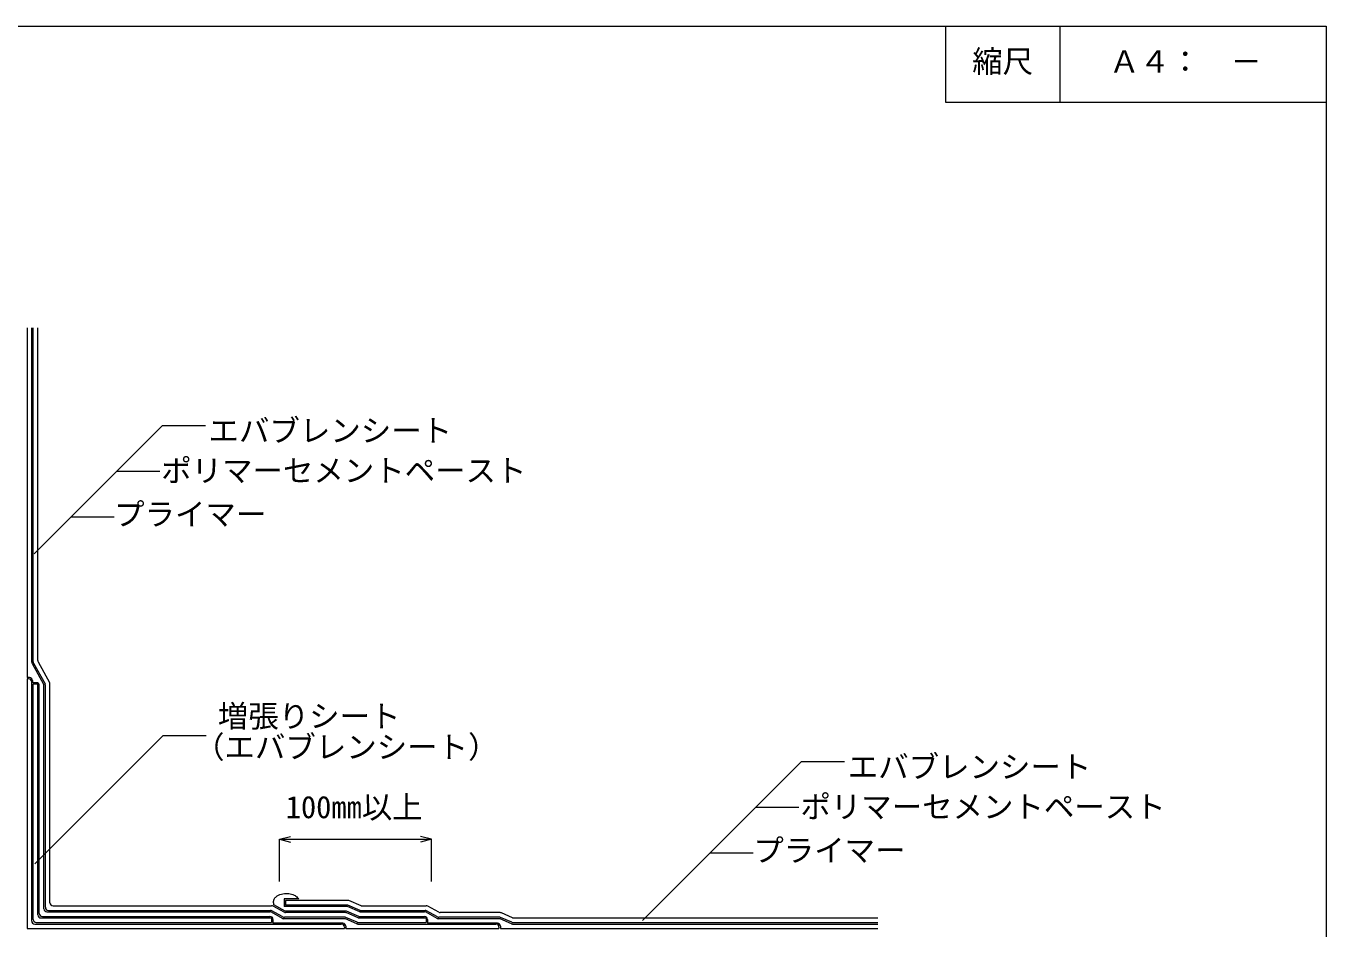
# Model space of a CAD drawing. Units: millimetres on the paper, with parts at other scales. Extents: x -135 to 135, y -94 to 92.
# Drawn here: x -35.9 to 135, y -26.7 to 92 of the extents above; entities that cross this region are included whole.
import ezdxf
from ezdxf.enums import TextEntityAlignment as Align

# ---------------------------------------------------------------- set-up
doc = ezdxf.new("R2010")
doc.units = ezdxf.units.MM
for name, color, linetype, lineweight in [('1-3_断熱材', 33, 'Continuous', 18), ('1-4_リベットルーフ', 3, 'Continuous', 9), ('1-A_元図・躯体', 7, 'Continuous', 9), ('E-A', 7, 'Continuous', 9), ('E-E', 7, 'Continuous', 9), ('F-F', 7, 'Continuous', 9)]:
    doc.layers.add(name, color=color, linetype=linetype, lineweight=lineweight)
doc.styles.add('ＭＳ ゴシック', font='')
doc.styles.get('ＭＳ ゴシック').set_extended_font_data('MS Gothic')

msp = doc.modelspace()

# ---------------------------------------------------------------- linework, layer by layer
at = {"layer": '1-3_断熱材'}
for p, q in [((-35.715, 52.329), (-35.715, 6.396)), ((-35.115, 8.414), (-35.115, 52.329)), ((-35.065, 8.22), (-33.565, 5.511)), ((-35.415, 6.396), (-35.715, 6.396)), ((-35.515, 6.196), (-35.715, 6.196)), ((-35.715, 6.196), (-35.715, -26.609)), ((-35.115, -25.609), (-35.115, 5.796)), ((-35.015, 5.996), (-35.015, 5.697)), ((-34.515, 5.697), (-35.015, 5.697)), ((-34.115, -24.609), (-34.115, 5.297)), ((-33.515, -24.009), (-33.515, 5.317)), ((-1.802, -24.309), (-3.292, -23.484)), ((-1.95, -22.709), (-1.95, -23.709)), ((-0.006, -22.709), (-1.95, -22.709)), ((6.386, -23.709), (-1.95, -23.709)), ((8.013, -24.409), (6.386, -23.709)), ((-33.715, -25.009), (-3.808, -25.009)), ((-33.115, -24.409), (-3.789, -24.409)), ((-2.15, -25.259), (-3.595, -24.459)), ((-3.408, -25.409), (-3.408, -25.909)), ((5.974, -25.309), (-1.957, -25.309)), ((6.263, -24.309), (-1.802, -24.309)), ((7.608, -25.976), (6.132, -25.341)), ((7.89, -25.009), (6.263, -24.309)), ((7.89, -25.009), (16.513, -25.009)), ((8.013, -24.409), (16.532, -24.409)), ((18.171, -25.259), (16.726, -24.459)), ((16.913, -25.409), (16.913, -25.909)), ((26.296, -25.309), (18.365, -25.309)), ((27.929, -25.976), (26.454, -25.341)), ((-35.715, -26.609), (5.976, -26.609)), ((-34.715, -26.009), (5.576, -26.009)), ((5.776, -25.909), (-3.408, -25.909)), ((5.976, -26.409), (5.976, -26.609)), ((6.176, -26.309), (6.176, -26.609)), ((6.176, -26.609), (26.297, -26.609)), ((7.766, -26.009), (25.897, -26.009)), ((26.097, -25.909), (16.913, -25.909)), ((26.297, -26.409), (26.297, -26.609)), ((26.497, -26.309), (26.497, -26.609)), ((26.497, -26.609), (76.113, -26.609)), ((28.088, -26.009), (76.113, -26.009))]:
    msp.add_line(p, q, dxfattribs=at)
msp.add_lwpolyline([(-3.292, -23.484), (-3.299, -23.413), (-3.31, -23.29), (-3.316, -23.17), (-3.315, -23.051), (-3.303, -22.936), (-3.277, -22.824), (-3.255, -22.762), (-3.236, -22.719), (-3.196, -22.649), (-3.149, -22.581), (-3.096, -22.517), (-3.038, -22.456), (-2.976, -22.4), (-2.939, -22.369), (-2.844, -22.301), (-2.671, -22.204), (-2.487, -22.13), (-2.293, -22.076), (-2.094, -22.038), (-1.89, -22.014), (-1.77, -22.005), (-1.664, -22), (-1.482, -21.998), (-1.301, -22.007), (-1.124, -22.029), (-0.953, -22.065), (-0.789, -22.119), (-0.698, -22.159), (-0.626, -22.196), (-0.507, -22.27), (-0.393, -22.354), (-0.283, -22.446), (-0.175, -22.544), (-0.069, -22.645), (-0.008, -22.704)], dxfattribs=at)
for centre, start, end in [((-34.715, 8.414), 180, 208.97209), ((-35.515, 5.796), 0, 90), ((-35.515, 5.796), 0, 90), ((-35.415, 5.996), 0, 90), ((-35.415, 5.996), 0, 90), ((-34.515, 5.297), 0, 90), ((-34.515, 5.297), 4.11964, 90), ((-34.515, 5.297), 0, 4.11964), ((-33.915, 5.317), 0, 28.97209), ((-33.915, 5.317), 0, 28.97209), ((-34.715, -25.609), 180, 270), ((-33.715, -24.609), 180, 270), ((-33.115, -24.009), 180, 270), ((-3.808, -25.409), 0, 90), ((-3.789, -24.809), 61.02791, 90), ((-1.957, -24.909), 241.02791, 270), ((5.974, -25.709), 66.72316, 90), ((16.513, -25.409), 0, 90), ((16.532, -24.809), 61.02791, 90), ((18.365, -24.909), 241.02791, 270), ((26.296, -25.709), 66.72316, 90), ((5.576, -26.409), 0, 90), ((5.776, -26.309), 0, 90), ((7.766, -25.609), 246.72316, 270), ((25.897, -26.409), 0, 90), ((26.097, -26.309), 0, 90), ((28.088, -25.609), 246.72316, 270)]:
    msp.add_arc(centre, 0.4, start, end, dxfattribs=at)
at = {"layer": '1-4_リベットルーフ'}
for p, q in [((-34.915, 8.465), (-34.915, 52.329)), ((-34.315, 8.62), (-34.315, 52.329)), ((-34.865, 8.271), (-33.365, 5.562)), ((-34.265, 8.426), (-32.765, 5.717)), ((-34.315, 5.497), (-34.915, 5.497)), ((-34.915, -25.409), (-34.915, 5.497)), ((-34.315, -24.809), (-34.315, 5.497)), ((-33.315, -23.809), (-33.315, 5.369)), ((-32.715, -23.209), (-32.715, 5.524)), ((-32.315, -23.609), (-3.582, -23.609)), ((-1.944, -24.459), (-3.388, -23.659)), ((-1.75, -22.909), (-1.75, -23.509)), ((6.551, -22.909), (-1.75, -22.909)), ((6.427, -23.509), (-1.75, -23.509)), ((8.055, -24.209), (6.427, -23.509)), ((8.178, -23.609), (6.551, -22.909)), ((8.178, -23.609), (16.739, -23.609)), ((18.377, -24.459), (16.933, -23.659)), ((-33.915, -25.209), (-3.608, -25.209)), ((-32.915, -24.209), (-3.737, -24.209)), ((-3.608, -25.209), (-3.608, -25.809)), ((-2.099, -25.059), (-3.543, -24.259)), ((6.016, -25.109), (-1.905, -25.109)), ((6.139, -24.509), (-1.75, -24.509)), ((7.649, -25.776), (6.174, -25.141)), ((7.773, -25.176), (6.297, -24.541)), ((7.931, -25.209), (16.713, -25.209)), ((8.055, -24.209), (16.584, -24.209)), ((16.713, -25.209), (16.713, -25.809)), ((18.222, -25.059), (16.778, -24.259)), ((26.337, -25.109), (18.416, -25.109)), ((26.46, -24.509), (18.571, -24.509)), ((27.971, -25.776), (26.495, -25.141)), ((28.094, -25.176), (26.618, -24.541)), ((28.252, -25.209), (76.113, -25.209)), ((-34.515, -25.809), (-3.608, -25.809)), ((7.808, -25.809), (16.713, -25.809)), ((28.129, -25.809), (76.113, -25.809))]:
    msp.add_line(p, q, dxfattribs=at)
for centre, start, end in [((-33.915, 8.62), 180, 208.97209), ((-34.515, 8.465), 180, 208.97209), ((-33.715, 5.369), 0, 28.97209), ((-33.715, 5.369), 0, 28.97209), ((-33.115, 5.524), 0, 28.97209), ((-32.915, -23.809), 180, 270), ((-32.315, -23.209), 180, 270), ((-3.582, -24.009), 61.02791, 90), ((16.739, -24.009), 61.02791, 90), ((-34.515, -25.409), 180, 270), ((-33.915, -24.809), 180, 270), ((-3.737, -24.609), 61.02791, 90), ((-1.905, -24.709), 241.02791, 270), ((-1.75, -24.109), 241.02791, 270), ((6.016, -25.509), 66.72316, 90), ((6.139, -24.909), 66.72316, 90), ((7.931, -24.809), 246.72316, 270), ((16.584, -24.609), 61.02791, 90), ((18.416, -24.709), 241.02791, 270), ((18.571, -24.109), 241.02791, 270), ((26.337, -25.509), 66.72316, 90), ((26.46, -24.909), 66.72316, 90), ((28.252, -24.809), 246.72316, 270), ((7.808, -25.409), 246.72316, 270), ((28.129, -25.409), 246.72316, 270)]:
    msp.add_arc(centre, 0.4, start, end, dxfattribs=at)
at = {"layer": 'E-E'}
for p, q in [((-34.804, 22.643), (-17.94, 39.507)), ((-17.94, 39.507), (-12.283, 39.507)), ((-23.94, 33.507), (-18.283, 33.507)), ((-29.94, 27.507), (-24.283, 27.507)), ((-34.711, -18.097), (-17.847, -1.233)), ((-17.847, -1.233), (-12.191, -1.233)), ((45.18, -25.564), (66.074, -4.67)), ((66.074, -4.67), (71.731, -4.67)), ((60.074, -10.67), (65.731, -10.67)), ((-2.54, -14.875), (17.452, -14.875)), ((-2.54, -14.875), (-1.091, -15.263)), ((17.452, -14.875), (16.003, -14.487)), ((17.452, -14.875), (16.003, -15.263)), ((17.452, -20.402), (17.452, -14.875)), ((54.074, -16.67), (59.731, -16.67))]:
    msp.add_line(p, q, dxfattribs=at)
msp.add_lwpolyline([(-2.54, -20.402), (-2.54, -14.875), (-1.091, -14.487)], dxfattribs=at)
at = {"layer": 'F-F'}
msp.add_line((100, 92), (100, 82), dxfattribs=at)
for points in [[(-135, 92), (135, 92), (135, -88), (-135, -88)], [(85, 92), (85, 82), (135, 82)]]:
    msp.add_lwpolyline(points, dxfattribs=at)

# ---------------------------------------------------------------- texts
at = {"layer": '1-A_元図・躯体', "style": 'ＭＳ ゴシック'}
for s, p in [('増張りシート', (-10.653, -1.033)), ('（エバブレンシート）', (-13.771, -5.086))]:
    msp.add_text(s, height=2.933, dxfattribs=at).set_placement(p, align=Align.BOTTOM_LEFT)
at = {"layer": 'E-A', "style": 'ＭＳ ゴシック'}
for p in [(-24.283, 25.507), (59.731, -18.67)]:
    msp.add_text('プライマー', height=2.933, dxfattribs=at).set_placement(p, align=Align.BOTTOM_LEFT)
at = {"layer": 'E-E', "style": 'ＭＳ ゴシック'}
for s, p in [('縮尺', (88.5, 85)), ('Ａ４：\u3000－', (106.5, 85)), ('エバブレンシート', (-11.869, 36.492)), ('ポリマーセメントペースト', (-18.094, 31.235)), ('エバブレンシート', (72.145, -7.685)), ('100㎜以上', (-1.716, -12.98)), ('ポリマーセメントペースト', (65.92, -12.942))]:
    msp.add_text(s, height=2.933, dxfattribs=at).set_placement(p, align=Align.BOTTOM_LEFT)

doc.saveas('drawing.dxf')
